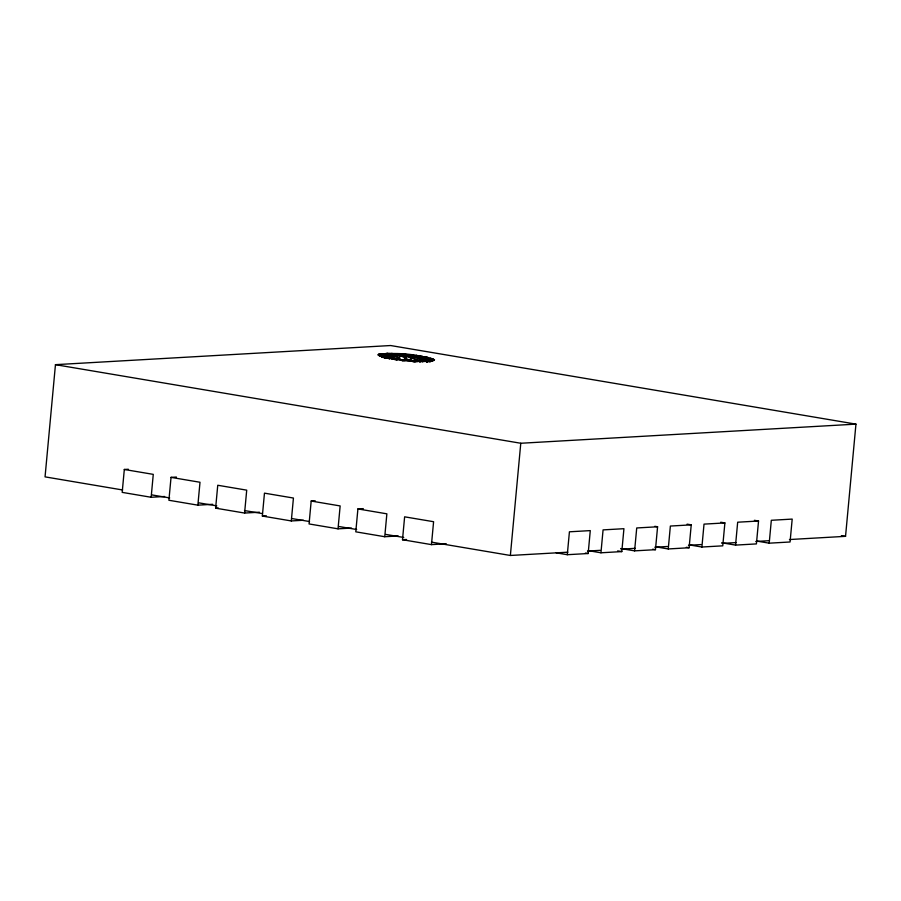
<?xml version="1.0" encoding="UTF-8"?>
<svg xmlns="http://www.w3.org/2000/svg" width="901" height="901" viewBox="0 0 901 901"><rect width="100%" height="100%" fill="white"/><g stroke="black" fill="none" stroke-linecap="round" stroke-linejoin="round"><path stroke-width="1.35" d="M789.445 539.541L845.543 536.332L855.95 424.134L390.629 345.534L55.457 364.668L45.05 476.866L122.604 489.975M128.347 469.252L124.315 469.477L122.187 492.374L151.154 497.273L164.613 496.496M151.154 497.273L153.271 474.365L124.315 469.477M176.416 477.057L171.032 477.372L168.904 500.269L197.871 505.157L212.681 504.312M197.871 505.157L199.999 482.26L171.032 477.372M215.621 508.164L217.749 485.256L246.716 490.155L244.588 513.052L215.621 508.164L218.312 508.006M262.349 516.048L264.466 493.151L293.433 498.039L291.305 520.947L262.349 516.048L266.381 515.822M315.226 500.81L311.183 501.046L309.066 523.943L338.033 528.831L351.491 528.065M338.033 528.831L340.15 505.934L311.183 501.046M363.294 508.626L357.911 508.93L355.782 531.827L384.75 536.726L398.208 535.96M384.75 536.726L386.867 513.829L357.911 508.93M402.499 539.722L404.628 516.825L433.595 521.713L431.466 544.621L402.499 539.722L406.542 539.496M431.433 542.132L510.371 555.466L520.778 443.258L855.95 424.134M567.292 554.701L569.421 531.804L590.279 530.61L588.162 553.518L567.292 554.701L556.221 552.831M600.944 552.786L603.073 529.889L623.931 528.696L621.803 551.592L600.944 552.786L588.488 550.68M634.597 550.86L636.725 527.963L657.584 526.77L655.455 549.678L634.597 550.86L620.755 548.529M668.249 548.946L670.367 526.049L691.236 524.855L689.107 547.752L668.249 548.946L655.793 546.839M701.902 547.02L704.019 524.123L724.888 522.929L722.76 545.837L701.902 547.02L689.445 544.914M735.554 545.105L737.671 522.208L758.541 521.015L756.412 543.911L735.554 545.105L721.712 542.762M769.206 543.179L771.324 520.282L792.193 519.089L790.064 541.985L769.206 543.179L756.739 541.073M402.713 360.85L407.038 356.436L407.275 354.667L427.153 357.179L434.462 359.713L432.322 360.862L422.783 361.538L412.771 361.155M384.49 357.686L385.56 358.418L379.208 355.658L378.138 354.893L378.521 354.239C396.924 352.573 416.938 353.462 434.113 360.366L429.619 361.864L431.827 360.107L434.462 359.713M378.138 354.893L381.393 356.244L390.595 355.535L407.038 356.436L416.78 359.916L425.824 360.625L427.097 362.101L430.059 359.826L431.016 360.501L426.376 361.785L429.191 361.177L405.315 360.254L385.38 357.415C400.81 360.017 416.724 362.202 432.322 360.862L433.133 359.758M431.466 360.715L431.827 360.107L430.836 359.398L425.182 357.81L422.997 358.632L419.359 361.999M431.016 360.501L429.957 361.583L430.284 360.986C415.124 355.163 397.893 354.025 381.787 355.647L382.024 356.886L381.641 356.424L387.239 358.012L380.459 355.895L379.445 355.152L380.323 353.755L382.722 354.679L385.02 357.584L388.241 357.979L395.55 355.647L401.711 360.186M379.445 355.152L378.521 354.239L381.787 355.647L382.508 357.46M419.798 356.21L414.944 362.067M413.762 355.377L410.045 360.558L401.148 355.951L400.72 354.127L387.295 353.327L379.873 354.51M427.153 357.179L422.997 358.632L420.305 362.078M409.009 360.141L412.872 357.066L422.997 358.632L426.162 357.337M420.587 360.569L418.301 357.821L413.908 361.808L410.045 360.558M389.255 359.251L390.167 358.305L393.343 359.105L392.746 358.711M401.148 355.951L396.237 359.747M422.242 361.887L423.639 361.256M400.72 354.127L404.076 354.093L407.184 355.264L410.484 354.701L413.368 355.929L416.679 355.445L422.997 358.632L425.013 360.693L430.892 358.08M382.328 356.931L380.673 355.726L381.078 355.107L387.295 353.327L389.761 354.307L397.769 353.642L400.934 354.746L404.076 354.093L407.275 354.667M400.123 359.972L395.314 354.983L397.769 353.642L401.058 355.298L404.076 354.093L407.106 355.805L410.484 354.701L413.108 356.458L416.679 355.445L418.695 357.224M433.381 358.947L430.836 359.398L430.059 359.826L430.284 360.986L428.155 361.729M430.836 359.398L425.824 360.625L428.583 358.621L429.169 360.265L427.874 359.06M429.09 361.515L432.762 360.4M418.12 361.132L417.14 361.774L412.534 361.526M381.596 354.059L384.513 353.778L388.241 357.979M406.317 360.805L410.496 360.896M419.123 356.728L422.332 356.289L422.997 358.632M244.588 513.052L259.398 512.207M291.305 520.947L303.423 520.249M431.466 544.621L446.277 543.765M510.371 555.466L567.867 552.189M587.508 551.063L600.122 550.342M621.161 549.137L635.182 548.337M654.813 547.222L667.438 546.502M688.477 545.296L701.102 544.576M722.129 543.382L736.151 542.582M755.793 541.456L768.407 540.735M412.59 361.053L427.04 361.436M385.493 354.408L389.761 354.307L391.912 353.395L395.314 354.983M408.333 360.513L395.787 359.15L398.118 359.916M407.038 356.436L412.872 357.066L415.744 359.668M401.7 360.569L404.099 360.828M394.807 359.69L397.048 359.995M55.457 364.668L520.778 443.258M754.385 520.316L758.541 521.015M841.388 535.633L845.543 536.332M720.732 522.231L724.888 522.929M687.08 524.157L691.236 524.855M654.813 526.308L657.584 526.77M686.348 547.29L689.107 547.752M652.696 549.205L655.455 549.678M617.658 550.894L621.803 551.592M585.391 553.045L588.162 553.518M151.683 494.886L169.692 497.926M198.772 502.837L216.781 505.878M244.475 510.552L262.473 513.593M291.564 518.503L309.561 521.544M338.652 526.466L356.65 529.506M385.729 534.417L403.738 537.458M379.208 355.658L383.871 357.201M388.984 353.665L391.912 357.044L398.141 358.632M393.241 358.823L391.575 357.19L386.574 355.625L388.207 357.979L383.95 355.884L385.02 357.584M401.947 359.893L405.304 360.963L405.315 360.254M390.167 358.305L392.521 359.127M382.396 356.289L384.648 357.46M424.574 358.271L426.691 359.465L425.182 357.81M391.912 357.044L393.602 358.666M394.503 353.789L395.01 354.42M390.595 355.535L391.575 357.19"/></g></svg>
